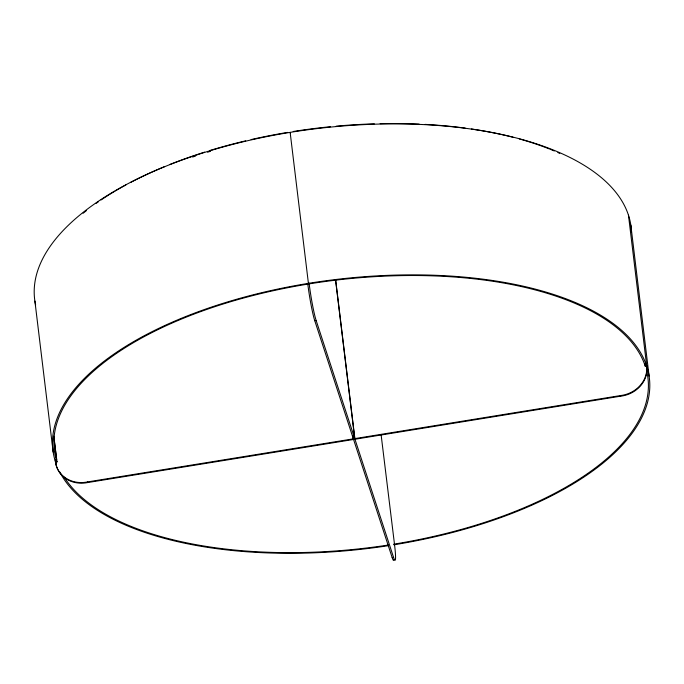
<?xml version="1.0" encoding="UTF-8"?>
<svg xmlns="http://www.w3.org/2000/svg" width="684" height="684" viewBox="0 0 684 684"><rect width="100%" height="100%" fill="white"/><g stroke="black" fill="none" stroke-linecap="round" stroke-linejoin="round"><path stroke-width="1.03" d="M352.978 435.674L353.363 438.846L314.751 320.685A28.164 2.232 80.8 0 1 307.723 283.475L309.108 283.253L309.313 283.86M314.751 320.685L316.136 320.463L354.748 438.624L335.528 279.782M644.995 363.999L645.251 366.102L646.636 365.88L646.833 366.496A28.164 25.034 -18.1 0 1 620.756 396.164L87.757 482.536A28.164 25.034 -18.1 0 1 55.643 462.324L55.438 461.674L56.823 461.452L57.02 462.068M55.438 461.717A28.164 25.034 -18.1 0 0 87.552 481.921L620.559 395.557A28.164 25.034 -18.1 0 0 646.636 365.88M353.56 439.461L392.18 557.622L393.565 557.4A28.164 2.232 80.8 0 0 394.548 544.695L381.073 434.434M620.559 395.557L620.756 396.164M290.349 132.995L290.144 132.38L308.416 283.364M307.723 283.475L307.928 284.091M393.565 557.4L354.945 439.231L335.724 280.389M87.552 481.921L87.757 482.536M630.828 225.104L649.099 376.089M628.468 215.203L646.731 366.188M54.387 440.787L56.763 459.956M53.762 436.153L56.823 461.452M55.284 459.887L55.532 461.982L56.917 461.76A298.993 134.808 -6.9 0 1 308.621 283.971A298.993 134.808 -6.9 0 1 645.345 366.41M34.901 301.097L53.172 452.081M83.123 213.263A296.651 133.748 -6.9 0 1 86.372 210.646M96.016 203.447A296.651 133.748 -6.9 0 1 98.513 201.703M101.052 199.967A296.651 133.748 -6.9 0 1 108.927 194.846M109.705 194.367A296.651 133.748 -6.9 0 1 114.408 191.494M115.203 191.016A296.651 133.748 -6.9 0 1 125.865 184.954M130.832 182.303A296.651 133.748 -6.9 0 1 164.613 166.605M169.769 164.519A296.651 133.748 -6.9 0 1 204.627 152.13M209.92 150.48A296.651 133.748 -6.9 0 1 245.676 140.836M251.096 139.57A296.651 133.748 -6.9 0 1 287.656 132.388M293.205 131.49A296.651 133.748 -6.9 0 1 330.543 126.702M336.203 126.164A296.651 133.748 -6.9 0 1 374.353 123.838M380.133 123.684A296.651 133.748 -6.9 0 1 419.181 124.103M425.115 124.394A296.651 133.748 -6.9 0 1 465.231 128.113M471.353 128.977A296.651 133.748 -6.9 0 1 512.957 137.245M519.353 138.946A296.651 133.748 -6.9 0 1 549.004 148.813M549.902 149.172A296.651 133.748 -6.9 0 1 554.288 150.976M557.836 152.515A296.651 133.748 -6.9 0 1 559.769 153.387M56.208 463.932A300.404 135.441 -6.9 0 1 305.474 283.843A300.404 135.441 -6.9 0 1 646.517 365.538A300.404 135.441 -6.9 0 1 393.856 544.806M388.58 545.644A300.404 135.441 -6.9 0 1 59.559 471.618M35.645 305.09A300.404 135.441 -6.9 0 1 315.7 128.746A300.404 135.441 -6.9 0 1 631.494 232.167M646.731 371.309A298.993 134.808 -6.9 0 1 393.651 544.199M388.409 545.02A298.993 134.808 -6.9 0 1 64.313 477.287M316.136 320.463A28.164 2.232 80.8 0 1 309.108 283.253M192.606 157.038A298.993 134.808 -6.9 0 1 195.564 156.037M207.526 152.199A298.993 134.808 -6.9 0 1 210.561 151.275M394.061 559.555A28.164 2.232 80.8 0 1 392.18 557.622"/></g></svg>
